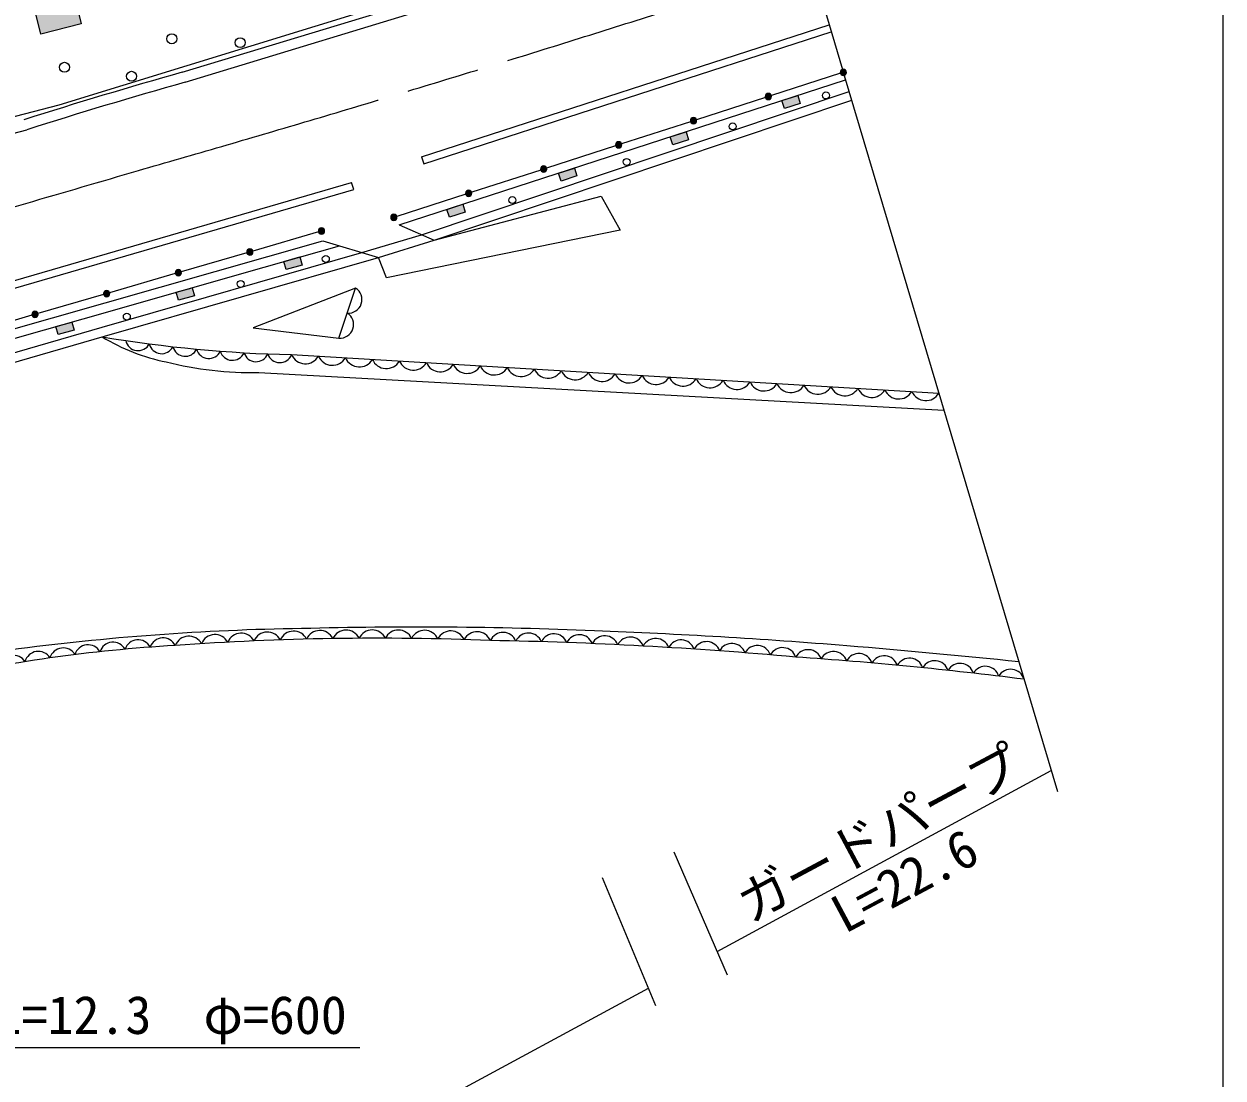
# Model space of a CAD drawing. Units: millimetres, scale not verified. Extents: x 40000 to 680000, y 20000 to 380000.
# Drawn here: x 521402 to 579000, y 259784 to 310388 of the extents above; entities that cross this region are included whole.
import ezdxf
from ezdxf.enums import TextEntityAlignment as Align

# ---------------------------------------------------------------- set-up
doc = ezdxf.new("R2010")
doc.units = ezdxf.units.MM
doc.header["$LTSCALE"] = 1000
doc.linetypes.add('CHAIN', pattern=[18.5, 12, -1.5, 3.5, -1.5])
for name, color, linetype, lineweight in [('M-BGD', 7, 'Continuous', 25), ('M-BMK', 2, 'CHAIN', 13), ('M-BMK-SRVR', 3, 'Continuous', 25), ('M-STR-HTXT', 7, 'Continuous', 13), ('M-TTL-BAND', 7, 'Continuous', 25)]:
    doc.layers.add(name, color=color, linetype=linetype, lineweight=lineweight)
doc.styles.add('ＭＳ ゴシック', font='')
doc.styles.get('ＭＳ ゴシック').set_extended_font_data('MS Gothic')

msp = doc.modelspace()

# ---------------------------------------------------------------- hatches: boundary and pattern name
at = {"layer": 'M-BGD'}
for points in [[(521965, 310873), (523902, 311369), (524150, 310400), (522213, 309904)], [(560911, 308067, 1), (560611, 308067, 0.41421), (560761, 307917, 0.41421)], [(557313, 306906, 1), (557013, 306906, 1)], [(557808, 306708), (558569, 306955), (558693, 306574), (557932, 306327)], [(553714, 305745, 0.41421), (553564, 305895, 0.41421), (553414, 305745, 1)], [(550115, 304585, 1), (549815, 304585, 1)], [(552445, 304968), (553206, 305215), (553329, 304834), (552568, 304587)], [(546517, 303424, 0.41422), (546367, 303574, 0.41422), (546217, 303424, 0.41421), (546367, 303274, 0.41421)], [(547082, 303227), (547843, 303474), (547966, 303094), (547205, 302847)], [(542918, 302264, 0.41421), (542768, 302414, 0.41421), (542618, 302264, 1)], [(539319, 301103, 1), (539019, 301103, 1)], [(541719, 301487), (542480, 301734), (542603, 301354), (541842, 301107)], [(535845, 300447, 0.41421), (535695, 300597, 0.41421), (535545, 300447, 1)], [(532403, 299447, 1), (532103, 299447, 0.41422), (532253, 299297, 0.41422)], [(533885, 298982), (534654, 299202), (534764, 298817), (533994, 298598)], [(528961, 298446, 1), (528661, 298446, 1)], [(525519, 297445, 0.41422), (525369, 297595, 0.41422), (525219, 297445, 1)], [(528712, 297507), (529482, 297727), (529591, 297342), (528822, 297123)], [(522078, 296445, 1), (521778, 296445, 0.41421), (521928, 296295, 0.41421)], [(522930, 295858), (523700, 296078), (523809, 295693), (523040, 295474)]]:
    msp.add_hatch(color=256, dxfattribs=at).paths.add_polyline_path(points)

# ---------------------------------------------------------------- linework, layer by layer
for p, q in [((529005, 308073), (543861, 312600)), ((529145, 307593), (544001, 312120)), ((540496, 304008), (560075, 310342)), ((540604, 303675), (560183, 310009)), ((539418, 300741), (560870, 307702)), ((560619, 308021), (557305, 306952)), ((540496, 300271), (561034, 307153)), ((541112, 300003), (561177, 306726)), ((557020, 306860), (553707, 305792)), ((498939, 299368), (521542, 305312)), ((553421, 305699), (550108, 304631)), ((549822, 304539), (546509, 303470)), ((540496, 304008), (540604, 303675)), ((546224, 303378), (542911, 302310)), ((507134, 294063), (537143, 302783)), ((507236, 293728), (537241, 302447)), ((537241, 302447), (537143, 302783)), ((542625, 302218), (539312, 301149)), ((539418, 300741), (541112, 300003)), ((535551, 300405), (532397, 299488)), ((537630, 299422), (540496, 300271)), ((493050, 287805), (535758, 299985)), ((535758, 299985), (538426, 299183)), ((538426, 299183), (541112, 300003)), ((532109, 299405), (528956, 298488)), ((528667, 298404), (525514, 297487)), ((525225, 297403), (522072, 296486)), ((536531, 295308), (537331, 297710)), ((521783, 296403), (518630, 295486)), ((534255, 294514), (565348, 292668)), ((532676, 293655), (565592, 291848))]:
    msp.add_line(p, q, dxfattribs=at)
for points in [[(501254, 300834), (523087, 306513), (544614, 313129)], [(541112, 300003), (549126, 302125), (550039, 300488), (538809, 298195), (538426, 299183)], [(493314, 287412), (502785, 290113), (509376, 291993), (514375, 293418), (520417, 295142), (526212, 296794), (531982, 298440), (536557, 299745)], [(493512, 286720), (511397, 291842), (525153, 295831), (537630, 299422)], [(493636, 286288), (511521, 291409), (525278, 295398), (538426, 299183)], [(537331, 297710), (532410, 295808), (536531, 295308)]]:
    msp.add_lwpolyline(points, dxfattribs=at)
for points in [[(521965, 310873), (523902, 311369), (524150, 310400), (522213, 309904)], [(557808, 306708), (558569, 306955), (558693, 306574), (557932, 306327)], [(552445, 304968), (553206, 305215), (553329, 304834), (552568, 304587)], [(547082, 303227), (547843, 303474), (547966, 303094), (547205, 302847)], [(541719, 301487), (542480, 301734), (542603, 301354), (541842, 301107)], [(533885, 298982), (534654, 299202), (534764, 298817), (533994, 298598)], [(528712, 297507), (529482, 297727), (529591, 297342), (528822, 297123)], [(522930, 295858), (523700, 296078), (523809, 295693), (523040, 295474)]]:
    msp.add_lwpolyline(points, close=True, dxfattribs=at)
for points in [[(560911, 308067, 1), (560611, 308067, 0.41421), (560761, 307917, 0.41421)], [(557313, 306906, 1), (557013, 306906, 1)], [(553714, 305745, 0.41421), (553564, 305895, 0.41421), (553414, 305745, 1)], [(550115, 304585, 1), (549815, 304585, 1)], [(546517, 303424, 0.41422), (546367, 303574, 0.41422), (546217, 303424, 0.41421), (546367, 303274, 0.41421)], [(542918, 302264, 0.41421), (542768, 302414, 0.41421), (542618, 302264, 1)], [(539319, 301103, 1), (539019, 301103, 1)], [(535845, 300447, 0.41421), (535695, 300597, 0.41421), (535545, 300447, 1)], [(532403, 299447, 1), (532103, 299447, 0.41422), (532253, 299297, 0.41422)], [(528961, 298446, 1), (528661, 298446, 1)], [(525519, 297445, 0.41422), (525369, 297595, 0.41422), (525219, 297445, 1)], [(522078, 296445, 1), (521778, 296445, 0.41421), (521928, 296295, 0.41421)]]:
    msp.add_lwpolyline(points, format="xyb", close=True, dxfattribs=at)
for centre, radius in [((528506, 309679), 240), ((531788, 309492), 240), ((523348, 308310), 240), ((526570, 307878), 240), ((559927, 306957), 168), ((555446, 305470), 168), ((550351, 303765), 168), ((544861, 301935), 168), ((535901, 299108), 168), ((531814, 297907), 168), ((526343, 296342), 168)]:
    msp.add_circle(centre, radius, dxfattribs=at)
for centre, radius, start, end in [((592666, 82045), 234822, 105.72998, 107.66668), ((592666, 82045), 234322, 105.72868, 107.66981), ((536988, 297157), 651, 264.9518, 58.17831), ((536588, 295957), 651, 264.9518, 58.17831), ((535712, 359119), 64621, 260.60357, 268.70749), ((530100, 303475), 9496, 238.6659, 258.68094), ((526885, 295312), 607, 191.78243, 332.46368), ((528014, 295166), 607, 192.79542, 333.47667), ((529146, 295040), 607, 193.80841, 334.48966), ((530280, 294934), 607, 194.8214, 335.50265), ((531415, 294848), 607, 195.83439, 336.51564), ((532552, 294782), 607, 196.84738, 337.52863), ((533690, 294736), 607, 197.86036, 338.54162), ((534922, 294801), 726, 203.3025, 329.90242), ((536217, 294725), 726, 203.3025, 329.90242), ((537513, 294648), 726, 203.3025, 329.90242), ((532396, 310813), 17160, 255.97155, 270.93587), ((538808, 294571), 726, 203.3025, 329.90242), ((540104, 294494), 726, 203.3025, 329.90242), ((541400, 294417), 726, 203.3025, 329.90242), ((542695, 294340), 726, 203.3025, 329.90242), ((543991, 294263), 726, 203.3025, 329.90242), ((545286, 294186), 726, 203.3025, 329.90242), ((546582, 294109), 726, 203.3025, 329.90242), ((547877, 294032), 726, 203.3025, 329.90242), ((549173, 293955), 726, 203.3025, 329.90242), ((550468, 293878), 726, 203.3025, 329.90242), ((551764, 293802), 726, 203.3025, 329.90242), ((553060, 293725), 726, 203.3025, 329.90242), ((554355, 293648), 726, 203.3025, 329.90242), ((555651, 293571), 726, 203.3025, 329.90242), ((556946, 293494), 726, 203.3025, 329.90242), ((558242, 293417), 726, 203.3025, 329.90242), ((559537, 293340), 726, 203.3025, 329.90242), ((560833, 293263), 726, 203.3025, 329.90242), ((562129, 293186), 726, 203.3025, 329.90242), ((563424, 293109), 726, 203.3025, 329.90242), ((564720, 293032), 726, 203.3025, 329.90242), ((536464, 162277), 119097, 90.82992, 97.60376), ((531836, 280444), 697, 27.82488, 157.67325), ((533094, 280499), 697, 27.29243, 157.1408), ((534353, 280542), 697, 26.75998, 156.60835), ((540168, 74553), 206880, 87.6068, 91.50393), ((535612, 280573), 697, 26.22753, 156.0759), ((536871, 280592), 697, 25.69508, 155.54345), ((538131, 280600), 697, 25.16263, 155.011), ((539390, 280596), 697, 24.63018, 154.47855), ((540649, 280581), 697, 24.09773, 153.9461), ((541908, 280553), 697, 23.56529, 153.41365), ((543167, 280514), 697, 23.03284, 152.8812), ((544415, 280507), 668, 22.37887, 155.25711), ((545638, 280478), 668, 22.02944, 154.90767), ((546860, 280442), 668, 21.68, 154.55824), ((538757, 10010), 271428, 85.31348, 87.87801), ((533207, 204869), 75819, 93.42937, 102.58009), ((524480, 279926), 657, 29.41128, 163.85296), ((525680, 280056), 657, 28.49621, 162.93789), ((526882, 280167), 657, 27.58113, 162.02282), ((528085, 280258), 657, 26.66606, 161.10775), ((529321, 280300), 697, 28.88978, 158.73814), ((538336, 145075), 135822, 87.69079, 94.08019), ((530578, 280378), 697, 28.35733, 158.2057), ((540279, 80046), 200772, 84.79947, 88.99271), ((548082, 280398), 668, 21.33057, 154.2088), ((549304, 280347), 668, 20.98113, 153.85936), ((550525, 280288), 668, 20.63169, 153.50993), ((551746, 280222), 668, 20.28226, 153.16049), ((552967, 280148), 668, 19.93282, 152.81105), ((554187, 280067), 668, 19.58338, 152.46162), ((555407, 279978), 668, 19.23395, 152.11218), ((556626, 279882), 668, 18.88451, 151.76275), ((531250, -85461), 367194, 84.06929, 85.36324), ((520895, 279422), 657, 32.15649, 166.59818), ((522087, 279609), 657, 31.24142, 165.68311), ((523283, 279777), 657, 30.32635, 164.76804), ((557844, 279779), 668, 18.53508, 151.41331), ((559069, 279682), 668, 19.48063, 152.41209), ((545704, 91094), 189329, 82.79778, 86.13157), ((560288, 279592), 668, 19.11021, 152.04167), ((561506, 279494), 668, 18.73979, 151.67125), ((562724, 279388), 668, 18.36937, 151.30083), ((563941, 279274), 668, 17.99895, 150.93041), ((565157, 279152), 668, 17.62853, 150.55998), ((566372, 279022), 668, 17.2581, 150.18956), ((567587, 278884), 668, 16.88768, 149.81914), ((568801, 278739), 668, 16.51726, 149.44872)]:
    msp.add_arc(centre, radius, start, end, dxfattribs=at)
at = {"layer": 'M-BMK'}
for centre, radius, start, end in [((282421, 1157984), 888909, 285.96444, 288.1104), ((-80924, 2373211), 2157255, 285.16639, 286.36535)]:
    msp.add_arc(centre, radius, start, end, dxfattribs=at)
at = {"layer": 'M-BMK-SRVR'}
for p, q in [((559355, 312789), (560719, 308210)), ((560804, 307923), (571045, 273543))]:
    msp.add_line(p, q, dxfattribs=at)
at = {"layer": 'M-STR-HTXT'}
for p, q in [((554699, 265858), (570744, 274554)), ((552621, 270640), (555183, 264744)), ((549182, 269411), (551744, 263270)), ((529548, 252301), (551400, 264094))]:
    msp.add_line(p, q, dxfattribs=at)
msp.add_lwpolyline([(499988, 294411), (502541, 261248), (537541, 261248)], dxfattribs=at)
at = {"layer": 'M-TTL-BAND'}
msp.add_line((579000, 20000), (579000, 370000), dxfattribs=at)

# ---------------------------------------------------------------- texts
at = {"layer": 'M-STR-HTXT', "style": 'ＭＳ ゴシック'}
for s, p in [('ガードパープ', (563159, 270256)), ('L=22.6', (564384, 267962))]:
    msp.add_text(s, height=1833, rotation=28.113, dxfattribs=at).set_placement(p, align=Align.BOTTOM_CENTER)
msp.add_text('\u3000ヒューム管\u3000L=12.3\u3000φ=600', height=1833, dxfattribs=at).set_placement((502541, 261348), align=Align.BOTTOM_LEFT)

doc.saveas('drawing.dxf')
